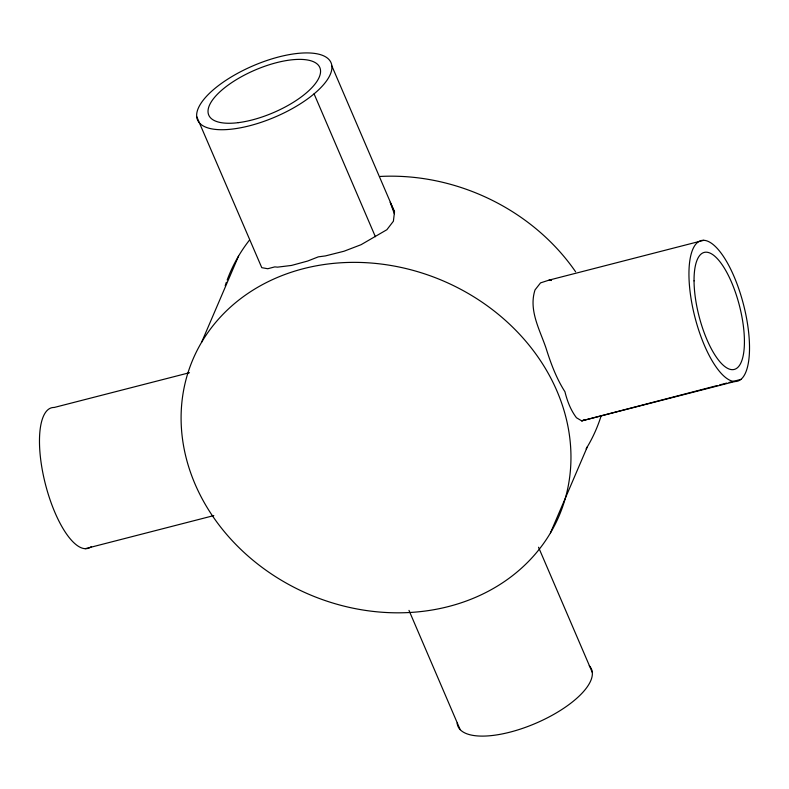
<?xml version="1.0" encoding="UTF-8"?>
<svg xmlns="http://www.w3.org/2000/svg" width="789" height="789" viewBox="0 0 789 789"><rect width="100%" height="100%" fill="white"/><g stroke="black" fill="none" stroke-linecap="round" stroke-linejoin="round"><path stroke-width="1.18" d="M331.873 65.97A72.618 27.871 -23.2 0 1 232.942 128.992A72.618 27.871 -23.2 0 1 228.08 78.93A72.618 27.871 -23.2 0 1 331.873 65.97L394.52 211.876L393.386 221.236L386.876 229.717L361.076 244.698L344.004 251.237L325.384 255.922L318.302 256.859L307.621 261.06L291.536 265.429L277.55 267.146L274.809 266.889L267.757 268.733L261.78 267.678L196.727 116.624M201.629 342.229L238.574 256.031M550.426 532.969A199.104 170.483 23.2 0 0 364.252 262.599A199.104 170.483 23.2 0 0 213.405 517.219A199.104 170.483 23.2 0 0 550.426 532.969L587.371 446.771M583.771 420.004L581.71 420.872L576.463 417.746C570.664 410.102 567.212 400.999 564.944 391.738C556.275 378.247 550.722 363.098 545.949 347.88C539.637 329.437 528.502 310.018 535.021 289.908L540.534 282.886L549.026 280.134L703.719 240.329M717.211 385.565L581.71 420.872L734.776 381.531A72.618 25.1 75.6 0 0 734.026 276.446A72.618 25.1 75.6 0 0 688.945 274.809A72.618 25.1 75.6 0 0 734.776 381.531M719.607 384.933L726.718 383.089M729.105 382.458L740.979 379.371M189.498 372.704L54.224 407.469A72.618 25.1 75.6 0 0 45.979 486.349A72.618 25.1 75.6 0 0 91.485 546.511M85.281 548.671L213.799 515.602M549.026 280.134L551.442 280.519M390.161 202.26L394.52 211.876M538.532 547.231L592.273 672.376M314.061 93.832L375.386 236.73M408.978 610.37L460.155 729.647M390.417 202.822L394.303 213.701M601.11 415.931A199.104 170.483 23.2 0 1 586.128 448.823M225.2 285.726A199.104 170.483 23.2 0 1 226.354 282.275M227.173 279.996A199.104 170.483 23.2 0 1 249.521 240.043M380.209 176.45A199.104 170.483 23.2 0 1 575.595 271.781M589.245 665.758A72.618 27.871 -23.2 0 1 536.303 723.059A72.618 27.871 -23.2 0 1 457.127 723.03M238.219 122.66A60.408 23.187 -23.2 0 0 320.512 70.231A60.408 23.187 -23.2 0 0 234.175 81.011A60.408 23.187 -23.2 0 0 238.219 122.66M694.044 280.874A60.408 20.879 75.6 0 0 732.162 369.656A60.408 20.879 75.6 0 0 731.541 282.245A60.408 20.879 75.6 0 0 694.044 280.874"/></g></svg>
